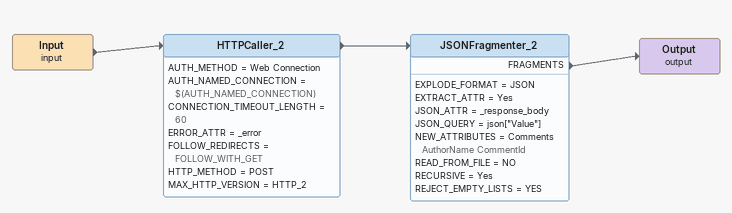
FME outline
Input (input)
    -> HTTPCaller_2
HTTPCaller_2
    AUTH_METHOD = Web Connection
    AUTH_NAMED_CONNECTION = $(AUTH_NAMED_CONNECTION)
    CONNECTION_TIMEOUT_LENGTH = 60
    ERROR_ATTR = _error
    FOLLOW_REDIRECTS = FOLLOW_WITH_GET
    HTTP_METHOD = POST
    MAX_HTTP_VERSION = HTTP_2
    -> JSONFragmenter_2
JSONFragmenter_2
    EXPLODE_FORMAT = JSON
    EXTRACT_ATTR = Yes
    JSON_ATTR = _response_body
    JSON_QUERY = json["Value"]
    NEW_ATTRIBUTES = Comments AuthorName CommentId
    READ_FROM_FILE = NO
    RECURSIVE = Yes
    REJECT_EMPTY_LISTS = YES
    FRAGMENTS -> Output (output)
Output (output)
